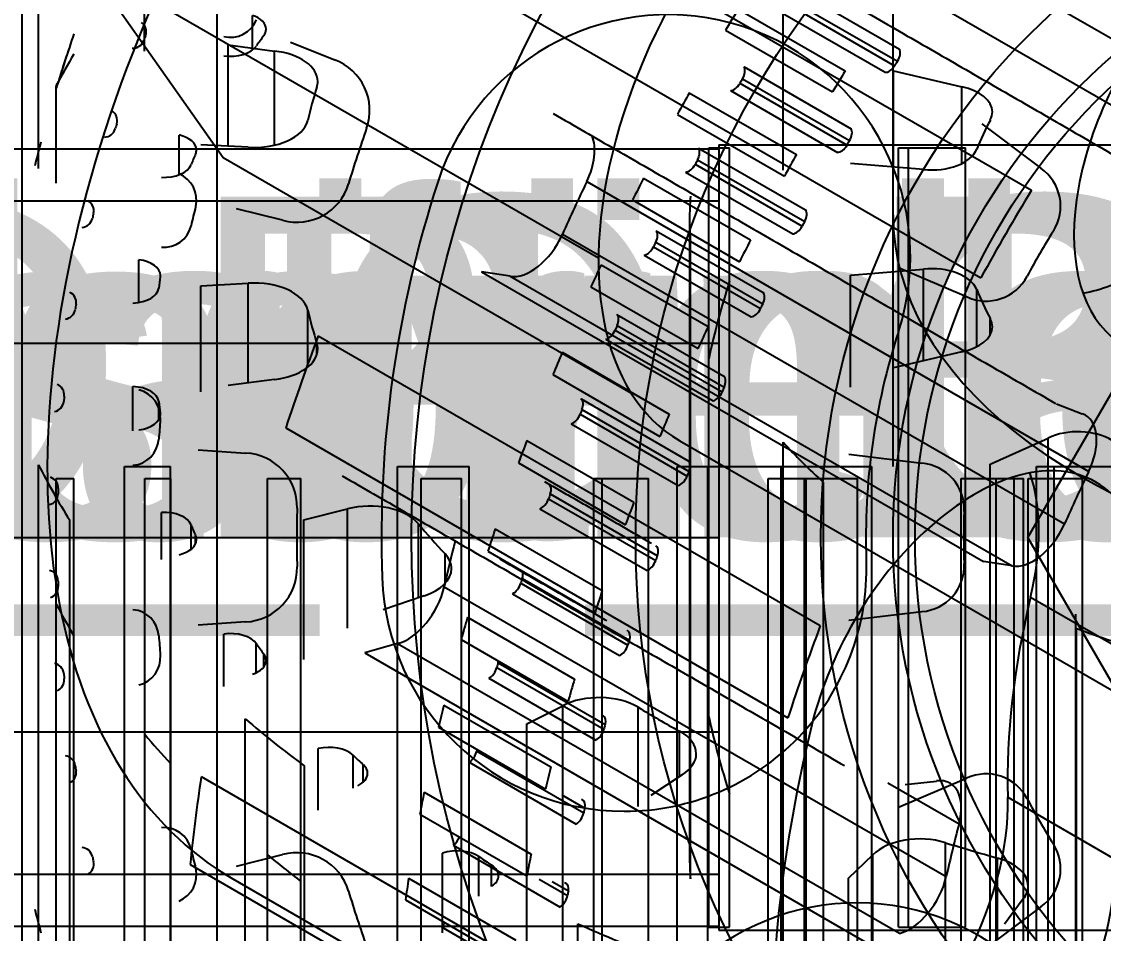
# Model space of a CAD drawing. Header units: millimetres. Extents: x 182.3 to 237.8, y 132.2 to 164.6.
# Drawn here: x 194.5 to 205.6, y 144.44 to 153.8 of the extents above; entities that cross this region are included whole.
import ezdxf
from ezdxf.enums import TextEntityAlignment as Align

# ---------------------------------------------------------------- set-up
doc = ezdxf.new("R2010")
doc.units = ezdxf.units.MM
for name, color, linetype in [('A_06_Gears_Drive_Az_Pinion', 7, 'CONTINUOUS'), ('A_06_Gears_Drive_El_Drive_Shaft', 7, 'CONTINUOUS'), ('A_06_Gears_Drive_El_Gear', 7, 'CONTINUOUS'), ('A_06_Gears_Drive_El_Pinion', 7, 'CONTINUOUS'), ('A_06_Gears_Drive_El_Shaft_Bushing', 7, 'CONTINUOUS'), ('A_06_Gears_Drive_Sensor_Gear', 7, 'CONTINUOUS'), ('A_06_Gears_Drive_Sensor_Idler', 7, 'CONTINUOUS'), ('V_06_Gears_Drive_Az_Pinion_0', 7, 'CONTINUOUS'), ('V_06_Gears_Drive_Az_Pinion_1', 7, 'CONTINUOUS'), ('V_06_Gears_Drive_Az_Pinion_2', 7, 'CONTINUOUS'), ('V_06_Gears_Drive_Az_Pinion_3', 7, 'CONTINUOUS'), ('V_06_Gears_Drive_El_Drive_Shaft_0', 7, 'CONTINUOUS'), ('V_06_Gears_Drive_El_Drive_Shaft_1', 7, 'CONTINUOUS'), ('V_06_Gears_Drive_El_Drive_Shaft_2', 7, 'CONTINUOUS'), ('V_06_Gears_Drive_El_Drive_Shaft_3', 7, 'CONTINUOUS'), ('V_06_Gears_Drive_El_Gear_2', 7, 'CONTINUOUS'), ('V_06_Gears_Drive_El_Gear_3', 7, 'CONTINUOUS'), ('V_06_Gears_Drive_El_Pinion_2', 7, 'CONTINUOUS'), ('V_06_Gears_Drive_El_Pinion_3', 7, 'CONTINUOUS'), ('V_06_Gears_Drive_El_Shaft_Bushing_0', 7, 'CONTINUOUS'), ('V_06_Gears_Drive_El_Shaft_Bushing_1', 7, 'CONTINUOUS'), ('V_06_Gears_Drive_El_Shaft_Bushing_2', 7, 'CONTINUOUS'), ('V_06_Gears_Drive_El_Shaft_Bushing_3', 7, 'CONTINUOUS'), ('V_06_Gears_Drive_Sensor_Gear_0', 7, 'CONTINUOUS'), ('V_06_Gears_Drive_Sensor_Gear_1', 7, 'CONTINUOUS'), ('V_06_Gears_Drive_Sensor_Gear_2', 7, 'CONTINUOUS'), ('V_06_Gears_Drive_Sensor_Gear_3', 7, 'CONTINUOUS'), ('V_06_Gears_Drive_Sensor_Idler_0', 7, 'CONTINUOUS'), ('V_06_Gears_Drive_Sensor_Idler_1', 7, 'CONTINUOUS'), ('V_06_Gears_Drive_Sensor_Idler_2', 7, 'CONTINUOUS'), ('V_06_Gears_Drive_Sensor_Idler_3', 7, 'CONTINUOUS')]:
    doc.layers.add(name, color=color, linetype=linetype)
doc.styles.get("Standard").update_dxf_attribs({"font": 'arial.ttf'})

msp = doc.modelspace()

# ---------------------------------------------------------------- linework, layer by layer
at = {"layer": 'V_06_Gears_Drive_Az_Pinion_0'}
for p, q in [((203.441, 149.229), (203.441, 156.516)), ((195.555, 140.484), (195.555, 149.229)), ((196.026, 140.484), (196.026, 149.229)), ((198.357, 140.484), (198.357, 149.229)), ((199.09, 140.484), (199.09, 149.229)), ((201.225, 149.229), (201.539, 149.229)), ((201.225, 140.484), (201.225, 149.229)), ((201.539, 140.484), (201.539, 149.229)), ((202.298, 140.484), (202.298, 149.229)), ((203.222, 140.484), (203.222, 149.229)), ((204.914, 149.229), (205.096, 149.229)), ((204.914, 140.484), (204.914, 149.229)), ((205.096, 140.484), (205.096, 149.229))]:
    msp.add_line(p, q, dxfattribs=at)
for points, degree in [([(195.555, 149.229), (195.775, 149.229), (196.026, 149.229)], 2), ([(198.357, 149.229), (198.711, 149.229), (199.09, 149.229)], 2), ([(201.539, 149.229), (201.712, 149.229), (202.063, 149.229), (202.292, 149.229)], 3), ([(202.292, 140.484), (202.292, 149.229)], 1), ([(202.298, 149.229), (202.753, 149.229), (203.222, 149.229)], 2)]:
    msp.add_open_spline(points, degree=degree, dxfattribs=at)
msp.add_open_spline([(205.096, 149.229), (205.147, 149.229), (205.251, 149.229), (205.38, 149.229), (205.51, 149.229), (205.663, 149.229), (205.798, 149.229)], degree=3, knots=[0, 0, 0, 0, 0.774619, 0.774619, 0.774619, 1.549237, 1.549237, 1.549237, 1.549237], dxfattribs=at)
at = {"layer": 'V_06_Gears_Drive_Az_Pinion_1'}
for p, q in [((197.257, 153.586), (197.711, 153.404)), ((197.175, 151.756), (196.702, 151.875)), ((196.309, 149.399), (196.797, 149.366)), ((196.797, 147.634), (196.309, 147.601)), ((196.702, 145.125), (197.175, 145.244))]:
    msp.add_line(p, q, dxfattribs=at)
msp.add_circle((210, 148.5), 6.559, dxfattribs=at)
for centre, radius, start, end in [((197.516, 152.885), 0.554, -19.319, 69.4457), ((210, 148.5), 12.678, 160.6434, 163.3566), ((197.323, 152.29), 0.554, -105.4457, -16.681), ((196.772, 148.813), 0.554, -1.319, 87.4457), ((210, 148.5), 12.678, 178.6434, -178.6434), ((196.772, 148.187), 0.554, -87.4457, 1.319), ((197.323, 144.71), 0.554, 16.681, 105.4457), ((210, 148.5), 12.678, -163.3566, -160.6434)]:
    msp.add_arc(centre, radius, start, end, dxfattribs=at)
at = {"layer": 'V_06_Gears_Drive_Az_Pinion_2'}
for p, q in [((203.441, 149.229), (203.441, 156.516)), ((195.555, 140.484), (195.555, 149.229)), ((196.026, 140.484), (196.026, 149.229)), ((198.357, 140.484), (198.357, 149.229)), ((199.09, 140.484), (199.09, 149.229)), ((201.225, 149.229), (201.539, 149.229)), ((201.225, 140.484), (201.225, 149.229)), ((201.539, 140.484), (201.539, 149.229)), ((202.298, 140.484), (202.298, 149.229)), ((203.222, 140.484), (203.222, 149.229)), ((204.914, 149.229), (205.096, 149.229)), ((204.914, 140.484), (204.914, 149.229)), ((205.096, 140.484), (205.096, 149.229))]:
    msp.add_line(p, q, dxfattribs=at)
for points, degree in [([(195.555, 149.229), (195.775, 149.229), (196.026, 149.229)], 2), ([(198.357, 149.229), (198.711, 149.229), (199.09, 149.229)], 2), ([(201.539, 149.229), (201.712, 149.229), (202.063, 149.229), (202.292, 149.229)], 3), ([(202.292, 140.484), (202.292, 149.229)], 1), ([(202.298, 149.229), (202.753, 149.229), (203.222, 149.229)], 2)]:
    msp.add_open_spline(points, degree=degree, dxfattribs=at)
msp.add_open_spline([(205.096, 149.229), (205.147, 149.229), (205.251, 149.229), (205.38, 149.229), (205.51, 149.229), (205.663, 149.229), (205.798, 149.229)], degree=3, knots=[0, 0, 0, 0, 0.774619, 0.774619, 0.774619, 1.549237, 1.549237, 1.549237, 1.549237], dxfattribs=at)
at = {"layer": 'V_06_Gears_Drive_Az_Pinion_3'}
for p, q in [((203.441, 151.808), (203.441, 157.758)), ((194.672, 152.287), (194.672, 154.368)), ((196.619, 153.557), (197.095, 153.494)), ((196.619, 152.517), (196.619, 153.557)), ((197.095, 152.528), (197.095, 153.494)), ((196.824, 152.507), (196.337, 152.532)), ((196.337, 151.084), (196.824, 151.11)), ((196.824, 150.086), (196.824, 151.11)), ((196.337, 149.994), (196.337, 151.084)), ((197.435, 150.249), (197.435, 150.835)), ((197.529, 150.378), (197.529, 150.492)), ((197.095, 150.122), (196.619, 150.059)), ((194.672, 142.107), (194.672, 149.247)), ((197.393, 148.682), (197.843, 148.793)), ((197.843, 147.568), (197.843, 148.793)), ((194.993, 141.538), (194.993, 148.678)), ((197.393, 147.248), (197.393, 148.682)), ((198.571, 147.882), (198.571, 148.64)), ((198.844, 148.028), (198.844, 148.332)), ((198.629, 147.902), (198.21, 147.757)), ((199.683, 146.586), (200.052, 146.772)), ((200.052, 139.632), (200.052, 146.772)), ((200.826, 145.737), (200.826, 146.756)), ((196.793, 139.498), (196.793, 146.638)), ((199.683, 139.446), (199.683, 146.586)), ((201.25, 146.047), (201.25, 146.511)), ((197.403, 139.013), (197.403, 146.153)), ((201.276, 146.064), (200.955, 145.852)), ((203.979, 138.227), (203.979, 145.367)), ((202.983, 145.001), (203.234, 145.243)), ((203.234, 138.103), (203.234, 145.243)), ((204.514, 144.366), (204.514, 145.21)), ((202.983, 137.861), (202.983, 145.001)), ((204.778, 144.789), (204.586, 144.53)), ((200.207, 137.395), (200.207, 144.535))]:
    msp.add_line(p, q, dxfattribs=at)
for centre, major_axis, start_param, end_param in [((210, 157.758), (6.559, 0), 3.141593, 5.654867), ((196.984, 153.181), (-0.554, 0), -3.141593, -1.772456), ((210, 151.808), (12.678, 0), 2.960835, 3.008191), ((196.984, 153.181), (-0.554, 0), -3.321694, -3.141593), ((196.886, 152.824), (-0.554, 0), -4.824889, -3.275651), ((210, 151.808), (6.559, 0), 3.141593, 5.654867), ((196.886, 150.792), (-0.554, 0), -3.007534, -1.458297), ((210, 151.808), (12.678, 0), 3.274995, 3.32235), ((196.984, 150.435), (-0.554, 0), -4.510729, -3.141593), ((196.984, 150.435), (-0.554, 0), -3.141593, -2.961492), ((210, 151.807), (15.957, 0), 3.423201, 3.488206), ((198.072, 148.502), (-0.554, 0), -2.693375, -1.144138), ((210, 151.808), (12.678, 0), 3.589154, 3.636509), ((198.356, 148.18), (-0.554, 0), -3.141593, -2.647333), ((198.356, 148.18), (-0.554, 0), -4.19657, -3.141593), ((200.425, 146.536), (-0.554, 0), -2.379216, -0.829978), ((210, 151.808), (12.678, 0), 3.903313, 3.950668), ((210.001, 151.807), (15.957, 0), 3.737361, 3.802366), ((200.868, 146.28), (-0.554, 0), -3.141593, -2.333173), ((200.868, 146.28), (-0.554, 0), -3.882411, -3.141593), ((203.716, 145.085), (-0.554, 0), -2.065056, -0.515819), ((210, 151.808), (12.678, 0), 4.217472, 4.264828), ((204.274, 144.921), (-0.554, 0), -3.141593, -2.019014), ((204.274, 144.921), (-0.554, 0), -3.568251, -3.141593), ((210.001, 151.808), (15.957, 0), 4.05152, 4.116525)]:
    msp.add_ellipse(centre, major_axis=major_axis, ratio=0.57735, start_param=start_param, end_param=end_param, dxfattribs=at)
at = {"layer": 'V_06_Gears_Drive_El_Drive_Shaft_0'}
for p, q in [((201.652, 152.53), (220.939, 152.53)), ((194.167, 151.955), (201.652, 151.955)), ((194.167, 148.5), (201.652, 148.5)), ((194.167, 145.045), (201.652, 145.045)), ((201.652, 144.47), (220.939, 144.47))]:
    msp.add_line(p, q, dxfattribs=at)
msp.add_open_spline([(201.652, 152.53), (201.652, 152.429), (201.652, 152.131), (201.652, 151.651), (201.652, 151.013), (201.652, 150.249), (201.652, 149.397), (201.652, 148.5), (201.652, 147.603), (201.652, 146.751), (201.652, 145.987), (201.652, 145.349), (201.652, 144.869), (201.652, 144.571), (201.652, 144.47)], degree=1, dxfattribs=at)
at = {"layer": 'V_06_Gears_Drive_El_Drive_Shaft_1'}
for p, q in [((194.167, 152.489), (201.652, 152.489)), ((201.652, 152.53), (220.939, 152.53)), ((194.167, 150.494), (201.652, 150.494)), ((194.167, 146.506), (201.652, 146.506)), ((194.167, 144.511), (201.652, 144.511)), ((201.652, 144.47), (220.939, 144.47))]:
    msp.add_line(p, q, dxfattribs=at)
msp.add_open_spline([(201.652, 152.53), (201.652, 152.518), (201.652, 152.505), (201.652, 152.467), (201.652, 152.429), (201.652, 152.367), (201.652, 152.304), (201.652, 152.218), (201.652, 152.131), (201.652, 152.022), (201.652, 151.913), (201.652, 151.782), (201.652, 151.651), (201.652, 151.5), (201.652, 151.35), (201.652, 151.181), (201.652, 151.013), (201.652, 150.829), (201.652, 150.644), (201.652, 150.446), (201.652, 150.249), (201.652, 150.04), (201.652, 149.831), (201.652, 149.614), (201.652, 149.397), (201.652, 148.953), (201.652, 148.5)], degree=2, knots=[4.712389, 4.712389, 4.712389, 4.824589, 4.824589, 4.936788, 4.936788, 5.048988, 5.048988, 5.161188, 5.161188, 5.273388, 5.273388, 5.385587, 5.385587, 5.497787, 5.497787, 5.609987, 5.609987, 5.722187, 5.722187, 5.834386, 5.834386, 5.946586, 5.946586, 6.058786, 6.058786, 6.283185, 6.283185, 6.283185], dxfattribs=at)
msp.add_open_spline([(201.652, 148.5), (201.652, 148.049), (201.652, 147.603), (201.652, 147.169), (201.652, 146.751), (201.652, 146.356), (201.652, 145.987), (201.652, 145.65), (201.652, 145.349), (201.652, 145.087), (201.652, 144.869), (201.652, 144.696), (201.652, 144.571), (201.652, 144.495), (201.652, 144.47)], degree=1, dxfattribs=at)
at = {"layer": 'V_06_Gears_Drive_El_Drive_Shaft_2'}
msp.add_circle((210, 148.5), 6.333, dxfattribs=at)
at = {"layer": 'V_06_Gears_Drive_El_Drive_Shaft_3'}
for p, q in [((195.155, 154.409), (196.565, 152.402)), ((195.155, 154.409), (200.418, 151.37)), ((196.565, 152.402), (200.75, 149.986)), ((201.253, 149.491), (212.449, 143.027))]:
    msp.add_line(p, q, dxfattribs=at)
msp.add_ellipse((203.268, 152.982), major_axis=(-2.015, -3.49), ratio=0.57735, start_param=3.926991, end_param=0, dxfattribs=at)
at = {"layer": 'V_06_Gears_Drive_El_Gear_2'}
for centre, radius, start, end in [((201.133, 151.381), 2.486, -18, 162), ((195.659, 153.692), 0.118, -19.9618, 53.267), ((210, 148.5), 15.134, 160.098, 160.302), ((195.64, 153.641), 0.118, -92.867, -19.6382), ((210, 148.5), 15.833, 161.5436, 162.4562), ((195.361, 152.781), 0.118, -16.3618, 56.867), ((195.346, 152.729), 0.118, -89.267, -16.0382), ((210, 148.5), 15.134, 163.698, 163.902), ((210, 148.5), 15.833, 165.1436, 166.0562), ((210, 148.5), 11.809, 162, -178), ((195.121, 151.854), 0.118, -12.7618, 60.467), ((195.109, 151.801), 0.118, -85.667, -12.4382), ((210, 148.5), 15.134, 167.298, 167.502), ((194.94, 150.913), 0.118, -9.1618, 64.067), ((210, 148.5), 15.134, 170.898, 171.102), ((194.931, 150.859), 0.118, -82.067, -8.8382), ((210, 148.5), 6.837, 162, -178), ((194.818, 149.963), 0.118, -5.5618, 67.667), ((194.813, 149.908), 0.118, -78.467, -5.2382), ((210, 148.5), 15.134, 174.498, 174.702), ((194.756, 149.006), 0.118, -1.9618, 71.267), ((210, 148.5), 15.134, 178.098, 178.302), ((194.755, 148.952), 0.118, -74.867, -1.6382), ((200.683, 148.175), 2.486, -90, 2), ((194.755, 148.048), 0.118, 1.6382, 74.867), ((194.756, 147.994), 0.118, -71.267, 1.9618), ((210, 148.5), 15.134, -178.302, -178.098), ((200.683, 148.175), 2.486, -178, -90), ((194.813, 147.092), 0.118, 5.2382, 78.467), ((210, 148.5), 15.134, -174.702, -174.498), ((194.818, 147.037), 0.118, -67.667, 5.5618), ((194.931, 146.141), 0.118, 8.8382, 82.067), ((194.94, 146.087), 0.118, -64.067, 9.1618), ((210, 148.5), 15.134, -171.102, -170.898), ((195.109, 145.199), 0.118, 12.4382, 85.667), ((210, 148.5), 15.134, -167.502, -167.298), ((195.121, 145.146), 0.118, -60.467, 12.7618), ((210, 148.5), 15.833, -166.0564, -165.1438), ((203.072, 142.262), 2.486, 42, -138)]:
    msp.add_arc(centre, radius, start, end, dxfattribs=at)
at = {"layer": 'V_06_Gears_Drive_El_Gear_3'}
for p, q in [((202.409, 154.148), (203.508, 153.513)), ((202.359, 153.978), (203.458, 153.343)), ((202.388, 154.023), (203.487, 153.389)), ((201.852, 153.924), (202.951, 153.29)), ((202.26, 153.91), (203.359, 153.276)), ((201.722, 153.708), (202.821, 153.074)), ((201.912, 153.332), (203.011, 152.697)), ((201.897, 153.209), (202.996, 152.575)), ((201.87, 153.163), (202.969, 152.528)), ((201.35, 153.065), (202.449, 152.431)), ((201.772, 153.089), (202.87, 152.454)), ((201.228, 152.844), (202.327, 152.21)), ((201.445, 152.498), (202.543, 151.863)), ((201.411, 152.331), (202.51, 151.696)), ((201.436, 152.378), (202.535, 151.744)), ((201.313, 152.25), (202.412, 151.616)), ((200.881, 152.189), (201.98, 151.555)), ((200.768, 151.965), (201.866, 151.331)), ((201.009, 151.649), (202.108, 151.015)), ((200.983, 151.485), (202.082, 150.85)), ((201.007, 151.533), (202.105, 150.899)), ((200.887, 151.398), (201.986, 150.764)), ((200.446, 151.3), (201.544, 150.666)), ((200.341, 151.073), (201.44, 150.439)), ((200.606, 150.79), (201.705, 150.155)), ((200.61, 150.677), (201.709, 150.043)), ((200.495, 150.536), (201.594, 149.902)), ((200.589, 150.628), (201.688, 149.994)), ((200.046, 150.401), (201.144, 149.767)), ((199.95, 150.172), (201.049, 149.538)), ((200.239, 149.922), (201.338, 149.288)), ((200.23, 149.765), (201.329, 149.13)), ((200.249, 149.814), (201.348, 149.179)), ((200.138, 149.667), (201.237, 149.033)), ((199.683, 149.496), (200.782, 148.861)), ((199.597, 149.266), (200.696, 148.631)), ((199.907, 148.897), (201.006, 148.263)), ((199.924, 148.947), (201.023, 148.312)), ((199.818, 148.795), (200.917, 148.16)), ((199.359, 148.588), (200.457, 147.954)), ((199.283, 148.358), (200.381, 147.723)), ((199.622, 148.03), (200.721, 147.395)), ((199.637, 148.079), (200.736, 147.445)), ((199.536, 147.922), (200.634, 147.288)), ((204.853, 147.888), (205.952, 147.253)), ((199.074, 147.681), (200.173, 147.047)), ((199.008, 147.452), (200.107, 146.817)), ((199.388, 147.214), (200.487, 146.58)), ((199.375, 147.165), (200.474, 146.531)), ((199.293, 147.054), (200.391, 146.419)), ((198.831, 146.778), (199.929, 146.144)), ((198.776, 146.551), (199.874, 145.916)), ((199.169, 146.307), (200.268, 145.673)), ((199.09, 146.192), (200.188, 145.557)), ((198.629, 145.884), (199.728, 145.25)), ((200.043, 145.857), (200.278, 145.721)), ((204.619, 145.833), (205.718, 145.199)), ((198.585, 145.659), (199.683, 145.025)), ((198.928, 145.34), (200.026, 144.706)), ((198.47, 145.001), (199.569, 144.367)), ((199.811, 144.993), (200.102, 144.825)), ((199.944, 144.969), (200.11, 144.873)), ((198.437, 144.78), (199.535, 144.145)), ((198.807, 144.503), (199.906, 143.868))]:
    msp.add_line(p, q, dxfattribs=at)
for centre, major_axis, start_param, end_param in [((209.451, 148.817), (-7.917, -13.712), 4.673008, 4.688936), ((207.056, 152.621), (-1.243, -2.153), 4.485496, 0), ((203.432, 153.43), (0.059, 0.102), -1.636452, -0.358368), ((201.838, 153.244), (0.059, 0.102), -1.57362, -0.295536), ((203.403, 153.383), (0.059, 0.102), -2.908888, -1.630805), ((210.549, 148.183), (-7.567, -13.107), 4.647777, 4.651337), ((209.451, 148.817), (-7.567, -13.107), 4.710609, 4.714169), ((210.549, 148.183), (-7.917, -13.712), 4.673008, 4.688936), ((201.811, 153.196), (0.059, 0.102), -2.846056, -1.567973), ((209.451, 148.817), (-7.917, -13.712), 4.73584, 4.751768), ((202.937, 152.609), (0.059, 0.102), -1.57362, -0.295536), ((210.549, 148.183), (-7.567, -13.107), 4.710609, 4.714169), ((201.373, 152.406), (0.059, 0.102), -1.510788, -0.232704), ((210.549, 148.183), (-7.917, -13.712), 4.73584, 4.751768), ((202.91, 152.562), (0.059, 0.102), -2.846056, -1.567973), ((201.348, 152.358), (0.059, 0.102), -2.783224, -1.505141), ((209.451, 148.817), (-7.567, -13.107), 4.773441, 4.777001), ((209.451, 148.817), (-7.917, -13.712), 4.798672, 4.814599), ((202.472, 151.772), (0.059, 0.102), -1.510788, -0.232704), ((200.941, 151.554), (0.059, 0.102), -1.447956, -0.169873), ((202.447, 151.724), (0.059, 0.102), -2.783224, -1.505141), ((210.549, 148.183), (-7.567, -13.107), 4.773441, 4.777001), ((210.549, 148.183), (-7.917, -13.712), 4.798672, 4.814599), ((200.917, 151.505), (0.059, 0.102), -2.720393, -1.442309), ((209.451, 148.817), (-7.567, -13.107), 4.836273, 4.839833), ((209.451, 148.817), (-7.917, -13.712), 4.861503, 4.877431), ((205.957, 153.256), (-1.243, -2.153), 0.457762, 0.785398), ((202.039, 150.92), (0.059, 0.102), -1.447956, -0.169873), ((210.549, 148.183), (-7.567, -13.107), 4.836273, 4.839833), ((200.541, 150.692), (0.059, 0.102), -1.385124, -0.107041), ((202.016, 150.871), (0.059, 0.102), -2.720393, -1.442309), ((209.451, 148.817), (-7.567, -13.107), 4.899105, 4.902664), ((210.549, 148.183), (-7.917, -13.712), 4.861503, 4.877431), ((200.52, 150.642), (0.059, 0.102), -2.657561, -1.379477), ((209.451, 148.817), (-7.917, -13.712), 4.924335, 4.940263), ((201.64, 150.057), (0.059, 0.102), -1.385124, -0.107041), ((201.619, 150.008), (0.059, 0.102), -2.657561, -1.379477), ((210.549, 148.183), (-7.567, -13.107), 4.899105, 4.902664), ((200.177, 149.822), (0.059, 0.102), -1.322293, -0.044209), ((200.158, 149.772), (0.059, 0.102), -2.594729, -1.316645), ((209.451, 148.817), (-7.567, -13.107), 4.961937, 4.965496), ((210.549, 148.183), (-7.917, -13.712), 4.924335, 4.940263), ((209.451, 148.817), (-7.917, -13.712), 4.987167, 5.003095), ((204.28, 146.915), (-1.243, -2.153), 3.141593, 5.183628), ((201.276, 149.187), (0.059, 0.102), -1.322293, -0.044209), ((201.257, 149.138), (0.059, 0.102), -2.594729, -1.316645), ((210.549, 148.183), (-7.567, -13.107), 4.961937, 4.965496), ((203.181, 147.55), (-1.243, -2.153), 2.042035, 2.683831), ((199.85, 148.948), (0.059, 0.102), -1.259461, -0.118651), ((204.28, 146.915), (-1.243, -2.153), 2.042035, 3.141593), ((199.832, 148.898), (0.059, 0.102), -2.531897, -1.253813), ((209.451, 148.817), (-7.567, -13.107), 5.024768, 5.028328), ((210.549, 148.183), (-7.917, -13.712), 4.987167, 5.003095), ((209.451, 148.817), (-7.917, -13.712), 5.049999, 5.065927), ((200.949, 148.313), (0.059, 0.102), 0, -6.264562), ((200.949, 148.313), (0.059, 0.102), -1.259461, 0), ((200.931, 148.264), (0.059, 0.102), -2.531897, -1.253813), ((210.549, 148.183), (-7.567, -13.107), 5.024768, 5.028328), ((199.56, 148.073), (0.059, 0.102), -1.196629, -0.529488), ((199.545, 148.024), (0.059, 0.102), -2.469065, -1.190982), ((209.451, 148.817), (-7.567, -13.107), 5.0876, 5.09116), ((210.549, 148.183), (-7.917, -13.712), 5.049999, 5.065927), ((209.451, 148.817), (-3.418, -5.921), 5.183628, 5.532694), ((209.451, 148.817), (-7.917, -13.712), 5.112831, 5.128759), ((200.659, 147.439), (0.059, 0.102), 0, -6.20173), ((200.659, 147.439), (0.059, 0.102), -1.196629, 0), ((210.549, 148.183), (-7.567, -13.107), 5.0876, 5.09116), ((200.644, 147.389), (0.059, 0.102), -2.469065, -1.190982), ((209.451, 148.817), (-7.567, -13.107), 5.150432, 5.153992), ((199.31, 147.202), (0.059, 0.102), -1.133797, -0.980996), ((199.297, 147.152), (0.059, 0.102), -2.406233, -1.12815), ((210.549, 148.183), (-7.917, -13.712), 5.112831, 5.128759), ((209.451, 148.817), (-7.917, -13.712), 5.175663, 5.191591), ((200.409, 146.567), (0.059, 0.102), 0, -6.138899), ((200.409, 146.567), (0.059, 0.102), -1.133797, 0), ((210.549, 148.183), (-7.567, -13.107), 5.150432, 5.153992), ((210.549, 148.183), (-5.905, -10.227), 5.183628, 5.532694), ((200.396, 146.518), (0.059, 0.102), -2.406233, -1.12815), ((209.451, 148.817), (-7.567, -13.107), 5.215753, 5.216824), ((199.089, 146.288), (0.059, 0.102), -2.343401, -1.065318), ((210.549, 148.183), (-7.917, -13.712), 5.175663, 5.191591), ((209.451, 148.817), (-7.917, -13.712), 5.238495, 5.254422), ((200.198, 145.702), (0.059, 0.102), 0, -6.076067), ((200.198, 145.702), (0.059, 0.102), -1.070965, 0), ((202.862, 144.748), (-1.243, -2.153), 0.785398, 2.391101), ((200.187, 145.653), (0.059, 0.102), -2.343401, -1.065318), ((210.549, 148.183), (-7.567, -13.107), 5.213264, 5.216824), ((198.921, 145.433), (0.059, 0.102), -2.28057, -1.336276), ((210.549, 148.183), (-7.917, -13.712), 5.238495, 5.254422), ((203.961, 144.113), (-1.243, -2.153), 0.785398, 2.391101), ((209.451, 148.817), (-7.917, -13.712), 5.301326, 5.317254), ((200.028, 144.847), (0.059, 0.102), 0, -6.013235), ((200.028, 144.847), (0.059, 0.102), -1.008133, 0), ((200.02, 144.799), (0.059, 0.102), -2.28057, -1.002486), ((210.549, 148.183), (-7.567, -13.107), 5.276096, 5.279655), ((198.795, 144.592), (0.059, 0.102), -2.217738, -1.711845)]:
    msp.add_ellipse(centre, major_axis=major_axis, ratio=0.57735, start_param=start_param, end_param=end_param, dxfattribs=at)
for points in [[(199.865, 149.075), (200.964, 148.44)], [(199.406, 148.28), (200.505, 147.646)]]:
    msp.add_open_spline(points, degree=1, dxfattribs=at)
at = {"layer": 'V_06_Gears_Drive_El_Pinion_2'}
for p, q in [((197.257, 153.586), (197.711, 153.404)), ((204.825, 148.5), (207.413, 152.982)), ((197.175, 151.756), (196.702, 151.875)), ((196.309, 149.399), (196.797, 149.366)), ((207.413, 144.018), (204.825, 148.5)), ((196.797, 147.634), (196.309, 147.601)), ((196.702, 145.125), (197.175, 145.244))]:
    msp.add_line(p, q, dxfattribs=at)
for centre, radius, start, end in [((197.516, 152.885), 0.554, -19.319, 69.4457), ((210, 148.5), 12.678, 160.6434, 163.3566), ((197.323, 152.29), 0.554, -105.4457, -16.681), ((196.772, 148.813), 0.554, -1.319, 87.4457), ((210, 148.5), 12.678, 178.6434, -178.6434), ((196.772, 148.187), 0.554, -87.4457, 1.319), ((197.323, 144.71), 0.554, 16.681, 105.4457), ((210, 148.5), 12.678, -163.3566, -160.6434)]:
    msp.add_arc(centre, radius, start, end, dxfattribs=at)
at = {"layer": 'V_06_Gears_Drive_El_Pinion_3'}
for p, q in [((202.328, 155.561), (207.48, 152.586)), ((199.708, 155.04), (204.861, 152.065)), ((201.984, 155.075), (207.137, 152.1)), ((199.19, 154.142), (204.343, 151.167)), ((200.298, 152.154), (205.451, 149.179)), ((200.048, 151.614), (205.201, 148.639)), ((199.511, 151.183), (199.218, 151.227)), ((199.218, 151.227), (204.371, 148.252)), ((199.511, 151.183), (204.663, 148.208)), ((197.542, 150.571), (202.695, 147.596)), ((205.118, 149.871), (205.383, 149.768)), ((197.209, 149.624), (202.362, 146.649)), ((204.663, 148.208), (204.371, 148.252)), ((198.835, 147.993), (203.988, 145.018)), ((198.355, 147.411), (198.02, 147.315)), ((198.355, 147.411), (203.508, 144.436)), ((198.02, 147.315), (203.173, 144.34)), ((196.342, 146.045), (201.495, 143.07)), ((203.566, 145.963), (203.887, 145.999)), ((203.388, 145.982), (204.119, 145.56)), ((196.228, 145.142), (201.381, 142.167))]:
    msp.add_line(p, q, dxfattribs=at)
for centre, major_axis, start_param, end_param in [((199.987, 152.249), (0.277, 0.48), -1.436738, -0.416649), ((207.424, 149.988), (-6.339, -10.979), 4.845791, 4.893146), ((212.576, 147.011), (-7.978, -13.819), 4.679838, 4.744843), ((199.726, 151.685), (0.277, 0.48), -2.939933, -1.390695), ((207.423, 149.986), (-7.978, -13.819), 4.993998, 5.059003), ((205.139, 149.274), (0.277, 0.48), 0, -6.170686), ((205.139, 149.274), (0.277, 0.48), -1.436738, 0), ((212.576, 147.012), (-6.339, -10.979), 4.845791, 4.893146), ((204.879, 148.71), (0.277, 0.48), -2.939933, -1.390695), ((207.424, 149.988), (-6.339, -10.979), 5.166158, 5.207306), ((198.46, 147.907), (0.277, 0.48), -2.625774, -1.076536), ((212.576, 147.011), (-7.978, -13.819), 4.993998, 5.059003), ((207.423, 149.986), (-7.978, -13.819), 5.308157, 5.373162), ((203.749, 145.497), (0.277, 0.48), 0, -5.856527), ((203.749, 145.497), (0.277, 0.48), -1.122579, 0), ((212.576, 147.012), (-6.339, -10.979), 5.15995, 5.207306), ((203.612, 144.932), (0.277, 0.48), -2.625774, -1.076536)]:
    msp.add_ellipse(centre, major_axis=major_axis, ratio=0.57735, start_param=start_param, end_param=end_param, dxfattribs=at)
for points in [[(201.209, 155.023), (206.362, 152.048)], [(199.955, 152.852), (205.108, 149.877)], [(197.789, 149.133), (202.942, 146.158)]]:
    msp.add_open_spline(points, degree=1, dxfattribs=at)
at = {"layer": 'V_06_Gears_Drive_El_Shaft_Bushing_0'}
for points in [[(194.5, 160), (194.5, 159.712), (194.5, 158.861), (194.5, 157.491), (194.5, 155.67), (194.5, 153.49), (194.5, 151.059), (194.5, 148.5), (194.5, 145.941), (194.5, 143.51), (194.5, 141.33), (194.5, 139.509), (194.5, 138.139), (194.5, 137.288), (194.5, 137)], [(196.5, 160), (196.5, 159.712), (196.5, 158.861), (196.5, 157.491), (196.5, 155.67), (196.5, 153.49), (196.5, 151.059), (196.5, 148.5), (196.5, 145.941), (196.5, 143.51), (196.5, 141.33), (196.5, 139.509), (196.5, 138.139), (196.5, 137.288), (196.5, 137)]]:
    msp.add_open_spline(points, degree=1, dxfattribs=at)
at = {"layer": 'V_06_Gears_Drive_El_Shaft_Bushing_1'}
for points in [[(194.5, 160), (194.5, 159.928), (194.5, 159.712), (194.5, 159.355), (194.5, 158.861), (194.5, 158.237), (194.5, 157.491), (194.5, 156.632), (194.5, 155.67), (194.5, 154.618), (194.5, 153.49), (194.5, 152.298), (194.5, 151.059), (194.5, 149.788), (194.5, 148.5)], [(196.5, 160), (196.5, 159.928), (196.5, 159.712), (196.5, 159.355), (196.5, 158.861), (196.5, 158.237), (196.5, 157.491), (196.5, 156.632), (196.5, 155.67), (196.5, 154.618), (196.5, 153.49), (196.5, 152.298), (196.5, 151.059), (196.5, 149.788), (196.5, 148.5)], [(194.5, 148.5), (194.5, 147.212), (194.5, 145.941), (194.5, 144.702), (194.5, 143.51), (194.5, 142.382), (194.5, 141.33), (194.5, 140.368), (194.5, 139.509), (194.5, 138.763), (194.5, 138.139), (194.5, 137.645), (194.5, 137.288), (194.5, 137.072), (194.5, 137)], [(196.5, 148.5), (196.5, 147.212), (196.5, 145.941), (196.5, 144.702), (196.5, 143.51), (196.5, 142.382), (196.5, 141.33), (196.5, 140.368), (196.5, 139.509), (196.5, 138.763), (196.5, 138.139), (196.5, 137.645), (196.5, 137.288), (196.5, 137.072), (196.5, 137)]]:
    msp.add_open_spline(points, degree=1, dxfattribs=at)
at = {"layer": 'V_06_Gears_Drive_El_Shaft_Bushing_2'}
for radius in [11.5, 9.2, 7.3]:
    msp.add_circle((210, 148.5), radius, dxfattribs=at)
at = {"layer": 'V_06_Gears_Drive_El_Shaft_Bushing_3'}
msp.add_line((196.667, 144.994), (217.173, 133.155), dxfattribs=at)
for centre, major_axis in [((199.853, 153.778), (-5.75, -9.959)), ((201.267, 152.962), (-5.75, -9.959)), ((201.267, 152.962), (-4.6, -7.967))]:
    msp.add_ellipse(centre, major_axis=major_axis, ratio=0.57735, start_param=3.926991, end_param=0, dxfattribs=at)
at = {"layer": 'V_06_Gears_Drive_Sensor_Gear_0'}
for p, q in [((194.853, 144.261), (194.853, 149.106)), ((195.035, 144.261), (195.035, 149.106)), ((195.762, 144.261), (195.762, 149.106)), ((196.028, 144.261), (196.028, 149.106)), ((197.02, 144.261), (197.02, 149.106)), ((197.365, 144.261), (197.365, 149.106)), ((198.598, 144.261), (198.598, 149.106)), ((199.014, 144.261), (199.014, 149.106)), ((200.371, 144.261), (200.371, 149.106)), ((200.457, 144.261), (200.457, 149.106)), ((200.933, 144.261), (200.933, 149.106)), ((202.16, 144.261), (202.16, 149.106)), ((202.532, 144.261), (202.532, 149.106)), ((202.551, 144.261), (202.551, 149.106)), ((203.075, 144.261), (203.075, 149.106)), ((204.142, 144.261), (204.142, 149.106)), ((204.5, 144.261), (204.5, 149.106)), ((204.685, 144.261), (204.685, 149.106)), ((204.829, 144.261), (204.829, 149.106)), ((205.387, 144.261), (205.387, 149.106))]:
    msp.add_line(p, q, dxfattribs=at)
for points, degree in [([(194.853, 149.106), (194.939, 149.106), (195.035, 149.106)], 2), ([(195.762, 149.106), (195.89, 149.106), (196.028, 149.106)], 2), ([(197.02, 149.106), (197.188, 149.106), (197.365, 149.106)], 2), ([(198.598, 149.106), (198.802, 149.106), (199.014, 149.106)], 2), ([(200.371, 149.106), (200.41, 149.106), (200.457, 149.106)], 2), ([(200.457, 149.106), (200.692, 149.106), (200.933, 149.106)], 2), ([(202.16, 149.106), (202.248, 149.106), (202.415, 149.106), (202.532, 149.106)], 3), ([(202.532, 149.106), (202.551, 149.106)], 1), ([(202.551, 149.106), (202.811, 149.106), (203.075, 149.106)], 2), ([(204.142, 149.106), (204.212, 149.106), (204.373, 149.106), (204.5, 149.106)], 3), ([(204.5, 149.106), (204.685, 149.106)], 1), ([(204.685, 149.106), (204.74, 149.106), (204.781, 149.106)], 2), ([(204.781, 144.261), (204.781, 149.106)], 1), ([(204.829, 149.106), (205.387, 149.106)], 1)]:
    msp.add_open_spline(points, degree=degree, dxfattribs=at)
at = {"layer": 'V_06_Gears_Drive_Sensor_Gear_1'}
for centre, radius, start, end in [((196.641, 153.923), 0.288, -103.6731, -22.0242), ((210, 148.499), 15.833, 160.9351, 163.0605), ((196.005, 151.966), 0.288, -13.9758, 67.6741), ((210, 148.5), 14.13, 166.0935, 166.9065), ((195.957, 151.766), 0.288, -94.6731, -13.0242), ((195.635, 149.734), 0.288, -4.9758, 76.6741), ((210, 148.5), 14.13, 175.0935, 175.9065), ((195.619, 149.529), 0.288, -85.6731, -4.0242), ((195.619, 147.471), 0.288, 4.0242, 85.6741), ((210, 148.5), 14.13, -175.9065, -175.0935), ((195.635, 147.266), 0.288, -76.6731, 4.9758), ((195.957, 145.234), 0.288, 13.0242, 94.6741), ((210, 148.5), 14.13, -166.9065, -166.0935), ((196.005, 145.034), 0.288, -67.6731, 13.9758)]:
    msp.add_arc(centre, radius, start, end, dxfattribs=at)
at = {"layer": 'V_06_Gears_Drive_Sensor_Gear_2'}
for p, q in [((194.853, 144.261), (194.853, 149.106)), ((195.035, 144.261), (195.035, 149.106)), ((195.762, 144.261), (195.762, 149.106)), ((196.028, 144.261), (196.028, 149.106)), ((197.02, 144.261), (197.02, 149.106)), ((197.365, 144.261), (197.365, 149.106)), ((198.598, 144.261), (198.598, 149.106)), ((199.014, 144.261), (199.014, 149.106)), ((200.371, 144.261), (200.371, 149.106)), ((200.457, 144.261), (200.457, 149.106)), ((200.933, 144.261), (200.933, 149.106)), ((202.16, 144.261), (202.16, 149.106)), ((202.532, 144.261), (202.532, 149.106)), ((202.551, 144.261), (202.551, 149.106)), ((203.075, 144.261), (203.075, 149.106)), ((204.142, 144.261), (204.142, 149.106)), ((204.5, 144.261), (204.5, 149.106)), ((204.685, 144.261), (204.685, 149.106)), ((204.829, 144.261), (204.829, 149.106)), ((205.387, 144.261), (205.387, 149.106))]:
    msp.add_line(p, q, dxfattribs=at)
for points, degree in [([(194.853, 149.106), (194.939, 149.106), (195.035, 149.106)], 2), ([(195.762, 149.106), (195.89, 149.106), (196.028, 149.106)], 2), ([(197.02, 149.106), (197.188, 149.106), (197.365, 149.106)], 2), ([(198.598, 149.106), (198.802, 149.106), (199.014, 149.106)], 2), ([(200.371, 149.106), (200.41, 149.106), (200.457, 149.106)], 2), ([(200.457, 149.106), (200.692, 149.106), (200.933, 149.106)], 2), ([(202.16, 149.106), (202.248, 149.106), (202.415, 149.106), (202.532, 149.106)], 3), ([(202.532, 149.106), (202.551, 149.106)], 1), ([(202.551, 149.106), (202.811, 149.106), (203.075, 149.106)], 2), ([(204.142, 149.106), (204.212, 149.106), (204.373, 149.106), (204.5, 149.106)], 3), ([(204.5, 149.106), (204.685, 149.106)], 1), ([(204.685, 149.106), (204.74, 149.106), (204.781, 149.106)], 2), ([(204.781, 144.261), (204.781, 149.106)], 1), ([(204.829, 149.106), (205.387, 149.106)], 1)]:
    msp.add_open_spline(points, degree=degree, dxfattribs=at)
at = {"layer": 'V_06_Gears_Drive_Sensor_Gear_3'}
for p, q in [((195.761, 153.491), (195.761, 154.476)), ((196.869, 153.507), (196.869, 153.86)), ((194.853, 152.139), (194.853, 153.141)), ((196.114, 152.224), (196.114, 152.632)), ((195.701, 150.913), (195.701, 151.351)), ((195.641, 149.594), (195.641, 150.049)), ((195.906, 149.71), (195.906, 149.895)), ((195.922, 149.751), (195.922, 149.78)), ((195.933, 148.273), (195.933, 148.758)), ((196.237, 148.379), (196.237, 148.63)), ((196.284, 148.437), (196.284, 148.517)), ((194.853, 143.859), (194.853, 147.815)), ((195.035, 143.537), (195.035, 147.492)), ((196.573, 146.97), (196.573, 147.508)), ((196.907, 147.112), (196.907, 147.409)), ((196.984, 147.173), (196.984, 147.302)), ((195.762, 142.524), (195.762, 146.479)), ((197.543, 145.7), (197.543, 146.332)), ((197.9, 145.927), (197.9, 146.265)), ((196.028, 142.222), (196.028, 146.177)), ((198.005, 145.99), (198.005, 146.166)), ((197.02, 141.287), (197.02, 145.243)), ((198.819, 144.442), (198.819, 145.258)), ((199.19, 144.818), (199.19, 145.224)), ((199.321, 144.918), (199.321, 145.136)), ((197.365, 141.013), (197.365, 144.968))]:
    msp.add_line(p, q, dxfattribs=at)
for centre, major_axis, start_param, end_param in [((196.719, 153.718), (-0.288, 0), -3.141593, -2.117536), ((210, 150.478), (14.13, 0), 2.741798, 2.755989), ((196.719, 153.718), (-0.288, 0), -3.542596, -3.141593), ((196.641, 153.608), (-0.288, 0), -4.95103, -3.525988), ((210, 150.477), (15.833, 0), 2.808847, 2.845943), ((196.005, 152.479), (-0.288, 0), -3.141593, -1.960457), ((210, 150.478), (14.13, 0), 2.898878, 2.913068), ((196.005, 152.479), (-0.288, 0), -3.385516, -3.141593), ((195.957, 152.363), (-0.288, 0), -4.793951, -3.368909), ((195.635, 151.19), (-0.288, 0), -3.141593, -1.803377), ((210, 150.478), (14.13, 0), 3.055958, 3.070148), ((195.635, 151.19), (-0.288, 0), -3.228437, -3.141593), ((195.619, 151.072), (-0.288, 0), -4.636871, -3.211829), ((195.619, 149.884), (-0.288, 0), -3.071357, -1.646297), ((210, 150.478), (14.13, 0), 3.213037, 3.227228), ((195.635, 149.766), (-0.288, 0), -4.479791, -3.141593), ((195.635, 149.766), (-0.288, 0), -3.141593, -3.054749), ((195.957, 148.592), (-0.288, 0), -2.914278, -1.489218), ((210, 150.478), (14.13, 0), 3.370117, 3.384307), ((196.005, 148.477), (-0.288, 0), -4.322712, -3.141593), ((196.005, 148.477), (-0.288, 0), -3.141593, -2.89767), ((210, 150.477), (15.833, 0), 3.437165, 3.474261), ((196.641, 147.347), (-0.288, 0), -2.757198, -1.332138), ((210, 150.478), (14.13, 0), 3.527197, 3.541387), ((196.719, 147.238), (-0.288, 0), -4.165632, -3.141593), ((196.719, 147.238), (-0.288, 0), -3.141593, -2.74059), ((210, 150.477), (15.833, 0), 3.594245, 3.631341), ((197.653, 146.179), (-0.288, 0), -2.600118, -1.175059), ((210, 150.478), (14.13, 0), 3.684276, 3.698467), ((197.761, 146.078), (-0.288, 0), -3.141593, -2.58351), ((197.761, 146.078), (-0.288, 0), -4.008552, -3.141593), ((210, 150.477), (15.833, 0), 3.751324, 3.78842), ((198.97, 145.117), (-0.288, 0), -2.443039, -1.017979), ((210, 150.478), (14.13, 0), 3.841356, 3.855546), ((199.104, 145.027), (-0.288, 0), -3.141593, -2.426431), ((199.104, 145.027), (-0.288, 0), -3.851473, -3.141593)]:
    msp.add_ellipse(centre, major_axis=major_axis, ratio=0.57735, start_param=start_param, end_param=end_param, dxfattribs=at)
at = {"layer": 'V_06_Gears_Drive_Sensor_Idler_0'}
for p, q in [((201.55, 144.5), (201.55, 152.5)), ((201.55, 144.5), (201.55, 152.5)), ((201.764, 144.5), (201.764, 152.5)), ((203.499, 152.5), (203.601, 152.5)), ((203.499, 144.5), (203.499, 152.5)), ((203.601, 144.5), (203.601, 152.5)), ((204.186, 144.5), (204.186, 152.5)), ((203.499, 144.5), (203.601, 144.5))]:
    msp.add_line(p, q, dxfattribs=at)
for points in [[(201.55, 152.5), (201.638, 152.5), (201.764, 152.5)], [(203.601, 152.5), (203.879, 152.5), (204.186, 152.5)], [(201.55, 144.5), (201.638, 144.5), (201.764, 144.5)], [(203.601, 144.5), (203.879, 144.5), (204.186, 144.5)]]:
    msp.add_open_spline(points, degree=2, dxfattribs=at)
at = {"layer": 'V_06_Gears_Drive_Sensor_Idler_1'}
for p, q in [((204.353, 152.746), (204.957, 152.291)), ((204.195, 150.972), (203.499, 151.268)), ((202.986, 149.354), (203.737, 149.262)), ((203.737, 147.738), (202.986, 147.646)), ((203.499, 145.732), (204.195, 146.028)), ((204.957, 144.709), (204.353, 144.254))]:
    msp.add_line(p, q, dxfattribs=at)
for centre, radius, start, end in [((204.686, 151.901), 0.475, -32.5058, 55.2248), ((210, 148.5), 5.834, 147.3728, 152.6272), ((210, 148.499), 8.647, 162.258, 167.7388), ((204.397, 151.402), 0.475, -115.2248, -27.4942), ((203.697, 148.788), 0.475, -2.5058, 85.2248), ((210, 148.5), 5.834, 177.3728, -177.3728), ((203.697, 148.212), 0.475, -85.2248, 2.5058), ((210, 148.499), 8.647, -167.742, -162.2612), ((204.397, 145.598), 0.475, 27.4942, 115.2248), ((210, 148.5), 5.834, -152.6272, -147.3728), ((204.686, 145.099), 0.475, -55.2248, 32.5058)]:
    msp.add_arc(centre, radius, start, end, dxfattribs=at)
at = {"layer": 'V_06_Gears_Drive_Sensor_Idler_2'}
for p, q in [((201.55, 144.5), (201.55, 152.5)), ((201.55, 144.5), (201.55, 152.5)), ((201.764, 144.5), (201.764, 152.5)), ((203.499, 152.5), (203.601, 152.5)), ((203.499, 144.5), (203.499, 152.5)), ((203.601, 144.5), (203.601, 152.5)), ((204.186, 144.5), (204.186, 152.5)), ((203.499, 144.5), (203.601, 144.5))]:
    msp.add_line(p, q, dxfattribs=at)
for points in [[(201.55, 152.5), (201.638, 152.5), (201.764, 152.5)], [(203.601, 152.5), (203.879, 152.5), (204.186, 152.5)], [(201.55, 144.5), (201.638, 144.5), (201.764, 144.5)], [(203.601, 144.5), (203.879, 144.5), (204.186, 144.5)]]:
    msp.add_open_spline(points, degree=2, dxfattribs=at)
at = {"layer": 'V_06_Gears_Drive_Sensor_Idler_3'}
for p, q in [((202.313, 152.271), (202.313, 154.052)), ((203.446, 153.29), (204.147, 153.127)), ((203.446, 152.302), (203.446, 153.29)), ((204.147, 152.339), (204.147, 153.127)), ((203.753, 152.277), (203.004, 152.338)), ((201.353, 151.765), (201.353, 145.233)), ((201.363, 144.995), (201.363, 151.527)), ((203.004, 151.194), (203.753, 151.255)), ((203.753, 150.313), (203.753, 151.255)), ((203.004, 150.043), (203.004, 151.194)), ((204.301, 150.458), (204.301, 151.044)), ((204.439, 150.581), (204.439, 150.746)), ((204.147, 150.405), (203.446, 150.242)), ((202.314, 142.947), (202.314, 149.479)), ((204.437, 149.251), (205.033, 149.52)), ((205.033, 142.988), (205.033, 149.52)), ((204.437, 142.719), (204.437, 149.251)), ((202.727, 142.534), (202.727, 149.066)), ((205.324, 141.035), (205.324, 147.567))]:
    msp.add_line(p, q, dxfattribs=at)
for centre, major_axis, start_param, end_param in [((203.986, 152.869), (-0.475, 0), -3.141593, -1.915938), ((203.986, 152.869), (-0.475, 0), -3.447126, -3.141593), ((210, 151.766), (5.834, 0), 2.83394, 2.925647), ((203.837, 152.547), (-0.475, 0), -4.890846, -3.359658), ((210, 151.765), (8.647, 0), 3.093735, 3.141593), ((210, 151.765), (8.647, 0), 3.141593, 3.189394), ((203.837, 150.985), (-0.475, 0), -2.923527, -1.392339), ((210, 151.766), (5.834, 0), 3.357539, 3.449245), ((203.986, 150.663), (-0.475, 0), -4.367247, -3.141593), ((203.986, 150.663), (-0.475, 0), -3.141593, -2.836059), ((205.339, 149.311), (-0.475, 0), -2.399929, -0.868741), ((210.001, 151.765), (8.647, 0), 3.617334, 3.712993), ((210.001, 151.766), (8.647, 0), 4.140933, 4.236591), ((210, 145.233), (8.647, 0), 3.141593, 3.189394)]:
    msp.add_ellipse(centre, major_axis=major_axis, ratio=0.57735, start_param=start_param, end_param=end_param, dxfattribs=at)
msp.add_open_spline([(205.317, 141.179), (205.317, 147.711)], degree=1, dxfattribs=at)

# ---------------------------------------------------------------- texts
at = {"layer": 'A_06_Gears_Drive_Az_Pinion'}
msp.add_text('Az_Pinion  (orange)', height=3.5, dxfattribs=at).set_placement((210, 148.5), align=Align.CENTER)
at = {"layer": 'A_06_Gears_Drive_El_Drive_Shaft'}
msp.add_text('El_Drive_Shaft  (white)', height=3.5, dxfattribs=at).set_placement((210, 148.5), align=Align.CENTER)
at = {"layer": 'A_06_Gears_Drive_El_Gear'}
msp.add_text('El_Gear  (orange)', height=3.5, dxfattribs=at).set_placement((210, 148.5), align=Align.CENTER)
at = {"layer": 'A_06_Gears_Drive_El_Pinion'}
msp.add_text('El_Pinion  (orange)', height=3.5, dxfattribs=at).set_placement((210, 148.5), align=Align.CENTER)
at = {"layer": 'A_06_Gears_Drive_El_Shaft_Bushing'}
msp.add_text('El_Shaft_Bushing  (white)', height=3.5, dxfattribs=at).set_placement((210, 148.5), align=Align.CENTER)
at = {"layer": 'A_06_Gears_Drive_Sensor_Gear'}
msp.add_text('Sensor_Gear  (orange)', height=3.5, dxfattribs=at).set_placement((210, 148.5), align=Align.CENTER)
at = {"layer": 'A_06_Gears_Drive_Sensor_Idler'}
msp.add_text('Sensor_Idler  (orange)', height=3.5, dxfattribs=at).set_placement((210, 148.5), align=Align.CENTER)

doc.saveas('drawing.dxf')
